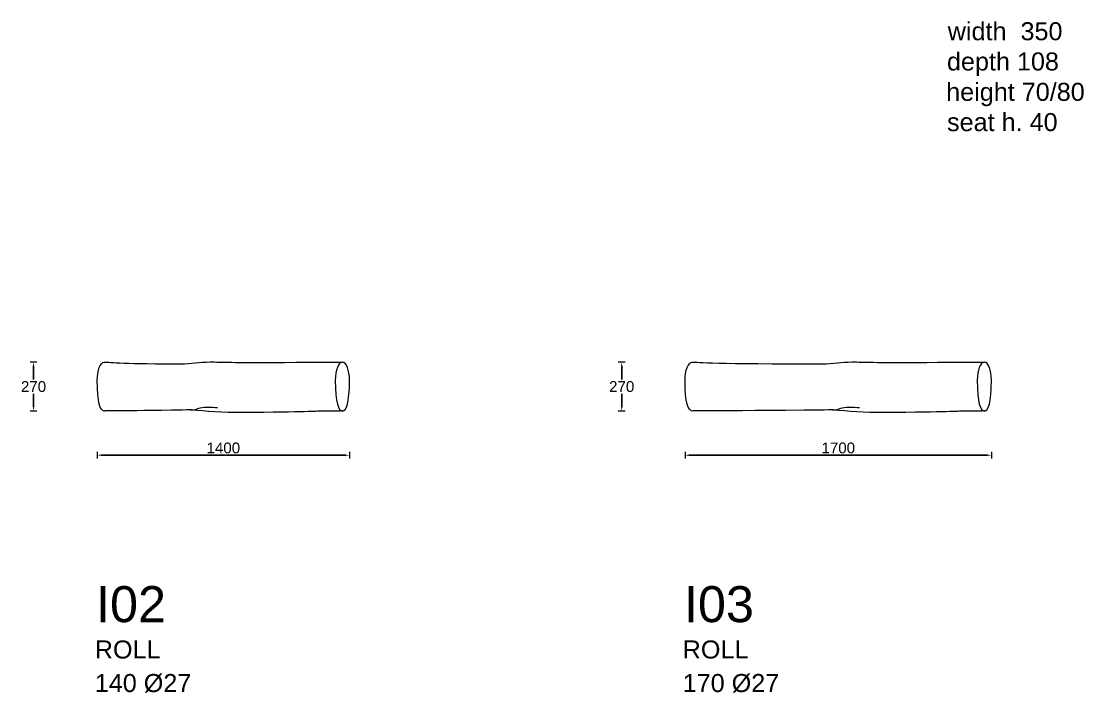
# Model space of a CAD drawing. Header units: millimetres. Extents: x 6668 to 47386, y -6732 to 35544.
# Drawn here: x 16766 to 22662, y 469 to 4193 of the extents above; entities that cross this region are included whole.
import ezdxf

# ---------------------------------------------------------------- set-up
doc = ezdxf.new("R2010")
doc.units = ezdxf.units.MM
doc.layers.add('_ARREDO', color=7, linetype='Continuous')
doc.layers.add('TESTO', color=1, linetype='Continuous')
doc.layers.add('_QUOTE', color=1, linetype='Continuous', lineweight=9)
doc.styles.add('Arial', font='arial.ttf')
doc.styles.get("Standard").update_dxf_attribs({"font": 'arial.ttf'})
doc.dimstyles.new('1_1', dxfattribs={"dimscale": 15, "dimtxt": 4, "dimasz": 1.5, "dimexe": 1.25, "dimexo": 2, "dimtad": 1, "dimtih": 1, "dimtoh": 1, "dimdec": 0, "dimtxsty": 'Standard', "dimcen": 2.5, "dimclrd": 256, "dimclre": 256, "dimclrt": 256, "dimadec": 0, "dimazin": 0, "dimtfac": 1, "dimtdec": 0, "dimtmove": 0, "dimatfit": 3, "dimfxl": 1.25, "dimfxlon": 1, "dimlwe": 0, "dimarcsym": 0})

# ---------------------------------------------------------------- blocks, each defined once
blk = doc.blocks.new('*D229')
at = {"layer": '_QUOTE', "lineweight": 0, "transparency": 16777216}
for p, q in [((17187.2, 1805.1), (17187.2, 1767.6)), ((18587.2, 1805.1), (18587.2, 1767.6))]:
    blk.add_line(p, q, dxfattribs=at)
at = {"layer": '_QUOTE', "lineweight": -2, "transparency": 16777216}
blk.add_line((17209.7, 1786.4), (18564.7, 1786.4), dxfattribs=at)
at = {"layer": '_QUOTE', "transparency": 16777216}
for points in [[(17209.7, 1790.1), (17209.7, 1782.6), (17187.2, 1786.4)], [(18564.7, 1790.1), (18564.7, 1782.6), (18587.2, 1786.4)]]:
    blk.add_solid(points, dxfattribs=at)
at = {"layer": 'Defpoints', "color": 0, "transparency": 16777216}
for p in [(17187.2, 2201.7), (18587.2, 2201.9), (18587.2, 1786.4)]:
    blk.add_point(p, dxfattribs=at)
at = {"layer": '_QUOTE', "transparency": 16777216, "insert": (17887.2, 1826.4), "char_height": 60, "attachment_point": 5}
blk.add_mtext('1400', dxfattribs=at)
blk = doc.blocks.new('*D338')
at = {"layer": '_QUOTE', "lineweight": 0, "transparency": 16777216}
for p, q in [((16852.6, 2301.9), (16815.1, 2301.9)), ((16852.6, 2031.6), (16815.1, 2031.6))]:
    blk.add_line(p, q, dxfattribs=at)
at = {"layer": '_QUOTE', "lineweight": -2, "transparency": 16777216}
for p, q in [((16833.9, 2279.4), (16833.9, 2206.8)), ((16833.9, 2054.1), (16833.9, 2126.7))]:
    blk.add_line(p, q, dxfattribs=at)
at = {"layer": '_QUOTE', "transparency": 16777216}
for points in [[(16830.1, 2279.4), (16837.6, 2279.4), (16833.9, 2301.9)], [(16830.1, 2054.1), (16837.6, 2054.1), (16833.9, 2031.6)]]:
    blk.add_solid(points, dxfattribs=at)
at = {"layer": 'Defpoints', "color": 0, "transparency": 16777216}
for p in [(16833.9, 2301.9), (17245.3, 2301.9), (17234.8, 2031.6)]:
    blk.add_point(p, dxfattribs=at)
at = {"layer": '_QUOTE', "transparency": 16777216, "insert": (16833.9, 2166.8), "char_height": 60, "attachment_point": 5}
blk.add_mtext('270', dxfattribs=at)
blk = doc.blocks.new('*D230')
at = {"layer": '_QUOTE', "lineweight": 0, "transparency": 16777216}
for p, q in [((20449.6, 1805.1), (20449.6, 1767.6)), ((22149.5, 1805.1), (22149.5, 1767.6))]:
    blk.add_line(p, q, dxfattribs=at)
at = {"layer": '_QUOTE', "lineweight": -2, "transparency": 16777216}
blk.add_line((20472.1, 1786.4), (22127, 1786.4), dxfattribs=at)
at = {"layer": '_QUOTE', "transparency": 16777216}
for points in [[(20472.1, 1790.1), (20472.1, 1782.6), (20449.6, 1786.4)], [(22127, 1790.1), (22127, 1782.6), (22149.5, 1786.4)]]:
    blk.add_solid(points, dxfattribs=at)
at = {"layer": 'Defpoints', "color": 0, "transparency": 16777216}
for p in [(20449.6, 2201.7), (22149.5, 2201.9), (22149.5, 1786.4)]:
    blk.add_point(p, dxfattribs=at)
at = {"layer": '_QUOTE', "transparency": 16777216, "insert": (21299.6, 1826.4), "char_height": 60, "attachment_point": 5}
blk.add_mtext('1700', dxfattribs=at)
blk = doc.blocks.new('*D339')
at = {"layer": '_QUOTE', "lineweight": 0, "transparency": 16777216}
for p, q in [((20116.5, 2301.9), (20079, 2301.9)), ((20116.5, 2031.6), (20079, 2031.6))]:
    blk.add_line(p, q, dxfattribs=at)
at = {"layer": '_QUOTE', "lineweight": -2, "transparency": 16777216}
for p, q in [((20097.7, 2279.4), (20097.7, 2206.8)), ((20097.7, 2054.1), (20097.7, 2126.8))]:
    blk.add_line(p, q, dxfattribs=at)
at = {"layer": '_QUOTE', "transparency": 16777216}
for points in [[(20094, 2279.4), (20101.5, 2279.4), (20097.7, 2301.9)], [(20094, 2054.1), (20101.5, 2054.1), (20097.7, 2031.6)]]:
    blk.add_solid(points, dxfattribs=at)
at = {"layer": 'Defpoints', "color": 0, "transparency": 16777216}
for p in [(20097.7, 2301.9), (20507.6, 2301.9), (20498.6, 2031.6)]:
    blk.add_point(p, dxfattribs=at)
at = {"layer": '_QUOTE', "transparency": 16777216, "insert": (20097.7, 2166.8), "char_height": 60, "attachment_point": 5}
blk.add_mtext('270', dxfattribs=at)

msp = doc.modelspace()

# ---------------------------------------------------------------- linework, layer by layer
at = {"layer": '_ARREDO', "lineweight": 0}
for points, knots in [([(18548.5, 2031.7), (18548.5, 2031.7), (18465.5, 2030.3), (18426.7, 2030.3), (18387.9, 2030.3), (18330.2, 2023.5), (17912.7, 2023.5), (17815.2, 2023.5), (17718, 2042.4), (17659.4, 2037), (17320.7, 2031.6), (17226, 2031.6), (17226, 2031.6), (17204.5, 2032.6), (17187.2, 2077.1), (17187.2, 2201.8), (17187.2, 2256.6), (17204.5, 2301.1), (17226.5, 2302), (17261.9, 2303.4), (17334.9, 2291.3), (17672.2, 2294), (17729.5, 2296.7), (17772.5, 2304.8), (17838.3, 2303.4), (17904.2, 2302.1), (17980, 2299.4), (18355.8, 2302.1), (18411.7, 2304.8), (18548.4, 2302.2), (18548.4, 2302.2)], [0, 0, 0, 0, 1, 1, 1, 2, 2, 2, 3, 3, 3, 4, 4, 4, 5, 5, 5, 6, 6, 6, 7, 7, 7, 8, 8, 8, 9, 9, 9, 10, 10, 10, 10]), ([(18547.7, 2302.1), (18569.5, 2302.1), (18587.2, 2257.2), (18587.2, 2201.8), (18587.2, 2076.5), (18569.5, 2031.6), (18547.7, 2031.6), (18525.9, 2031.6), (18508.2, 2076.5), (18508.2, 2201.8), (18508.2, 2257.2), (18525.9, 2302.1), (18547.7, 2302.1)], [0, 0, 0, 0, 1, 1, 1, 2, 2, 2, 3, 3, 3, 4, 4, 4, 4]), ([(22110.8, 2031.7), (22110.8, 2031.7), (22027.9, 2030.3), (21989.1, 2030.3), (21950.3, 2030.3), (21892.5, 2023.5), (21475, 2023.5), (21377.5, 2023.5), (21280.4, 2042.4), (21221.7, 2037), (20583, 2031.6), (20488.4, 2031.6), (20488.4, 2031.6), (20466.9, 2032.6), (20449.6, 2077.1), (20449.6, 2201.8), (20449.6, 2256.6), (20466.9, 2301.1), (20488.8, 2302), (20524.3, 2303.4), (20597.2, 2291.3), (21234.5, 2294), (21291.8, 2296.7), (21334.9, 2304.8), (21400.7, 2303.4), (21466.5, 2302.1), (21542.3, 2299.4), (21918.2, 2302.1), (21974, 2304.8), (22110.8, 2302.2), (22110.8, 2302.2)], [0, 0, 0, 0, 1, 1, 1, 2, 2, 2, 3, 3, 3, 4, 4, 4, 5, 5, 5, 6, 6, 6, 7, 7, 7, 8, 8, 8, 9, 9, 9, 10, 10, 10, 10]), ([(22110.1, 2302.1), (22131.9, 2302.1), (22149.5, 2257.2), (22149.5, 2201.8), (22149.5, 2076.5), (22131.9, 2031.6), (22110.1, 2031.6), (22088.3, 2031.6), (22070.6, 2076.5), (22070.6, 2201.8), (22070.6, 2257.2), (22088.3, 2302.1), (22110.1, 2302.1)], [0, 0, 0, 0, 1, 1, 1, 2, 2, 2, 3, 3, 3, 4, 4, 4, 4])]:
    msp.add_open_spline(points, degree=3, knots=knots, dxfattribs=at)
for points in [[(17705.6, 2037.4), (17705.6, 2037.4), (17734.7, 2037.9), (17750.8, 2046.4)], [(17750.8, 2046.4), (17767, 2054.8), (17821.4, 2053.8), (17855.5, 2050.6)], [(21267.9, 2037.4), (21267.9, 2037.4), (21297, 2037.9), (21313.2, 2046.4)], [(21313.2, 2046.4), (21329.3, 2054.8), (21383.8, 2053.8), (21417.8, 2050.6)]]:
    msp.add_open_spline(points, degree=3, dxfattribs=at)

# ---------------------------------------------------------------- texts
at = {"layer": 'TESTO', "style": 'Arial'}
for s, height, p in [('width  350', 100, (21907.1, 4087.5)), ('depth 108', 100, (21902.7, 3919.8)), ('height 70/80', 100, (21898.3, 3751.4)), ('seat h. 40', 100, (21903.2, 3583.7)), ('I02', 200, (17180.7, 860.5)), ('I03', 200, (20443.1, 860.5)), ('ROLL', 100, (17173.8, 659.2)), ('ROLL', 100, (20436.2, 659.2))]:
    msp.add_text(s, height=height, dxfattribs=at).set_placement(p)
at = {"layer": 'TESTO', "char_height": 100, "attachment_point": 1, "style": 'Arial'}
for s, insert in [('140 %%C27', (17173.8, 573.1)), ('170 %%C27', (20436.2, 573.1))]:
    msp.add_mtext_dynamic_manual_height_columns(s, width=774.425, gutter_width=12.5, heights=[0], dxfattribs=dict(at, insert=insert))

# ---------------------------------------------------------------- dimensions: what is measured, and where the dimension line sits
at = {"layer": '_QUOTE'}
for base, p1, p2, picture, middle in [((16833.9, 2301.9), (17234.8, 2031.6), (17245.3, 2301.9), '*D338', (16833.9, 2166.8)), ((20097.7, 2301.9), (20498.6, 2031.6), (20507.6, 2301.9), '*D339', (20097.7, 2166.8))]:
    dim = msp.add_linear_dim(base=base, p1=p1, p2=p2, angle=90, dimstyle='1_1', dxfattribs=at)
    dim.commit()
    dim.dimension.update_dxf_attribs({"geometry": picture, "text_midpoint": middle})
for base, p1, p2, picture, middle in [((18587.2, 1786.4), (17187.2, 2201.7), (18587.2, 2201.9), '*D229', (17887.2, 1826.4)), ((22149.5, 1786.4), (20449.6, 2201.7), (22149.5, 2201.9), '*D230', (21299.6, 1826.4))]:
    dim = msp.add_linear_dim(base=base, p1=p1, p2=p2, dimstyle='1_1', dxfattribs=at)
    dim.commit()
    dim.dimension.update_dxf_attribs({"geometry": picture, "text_midpoint": middle})

doc.saveas('drawing.dxf')
